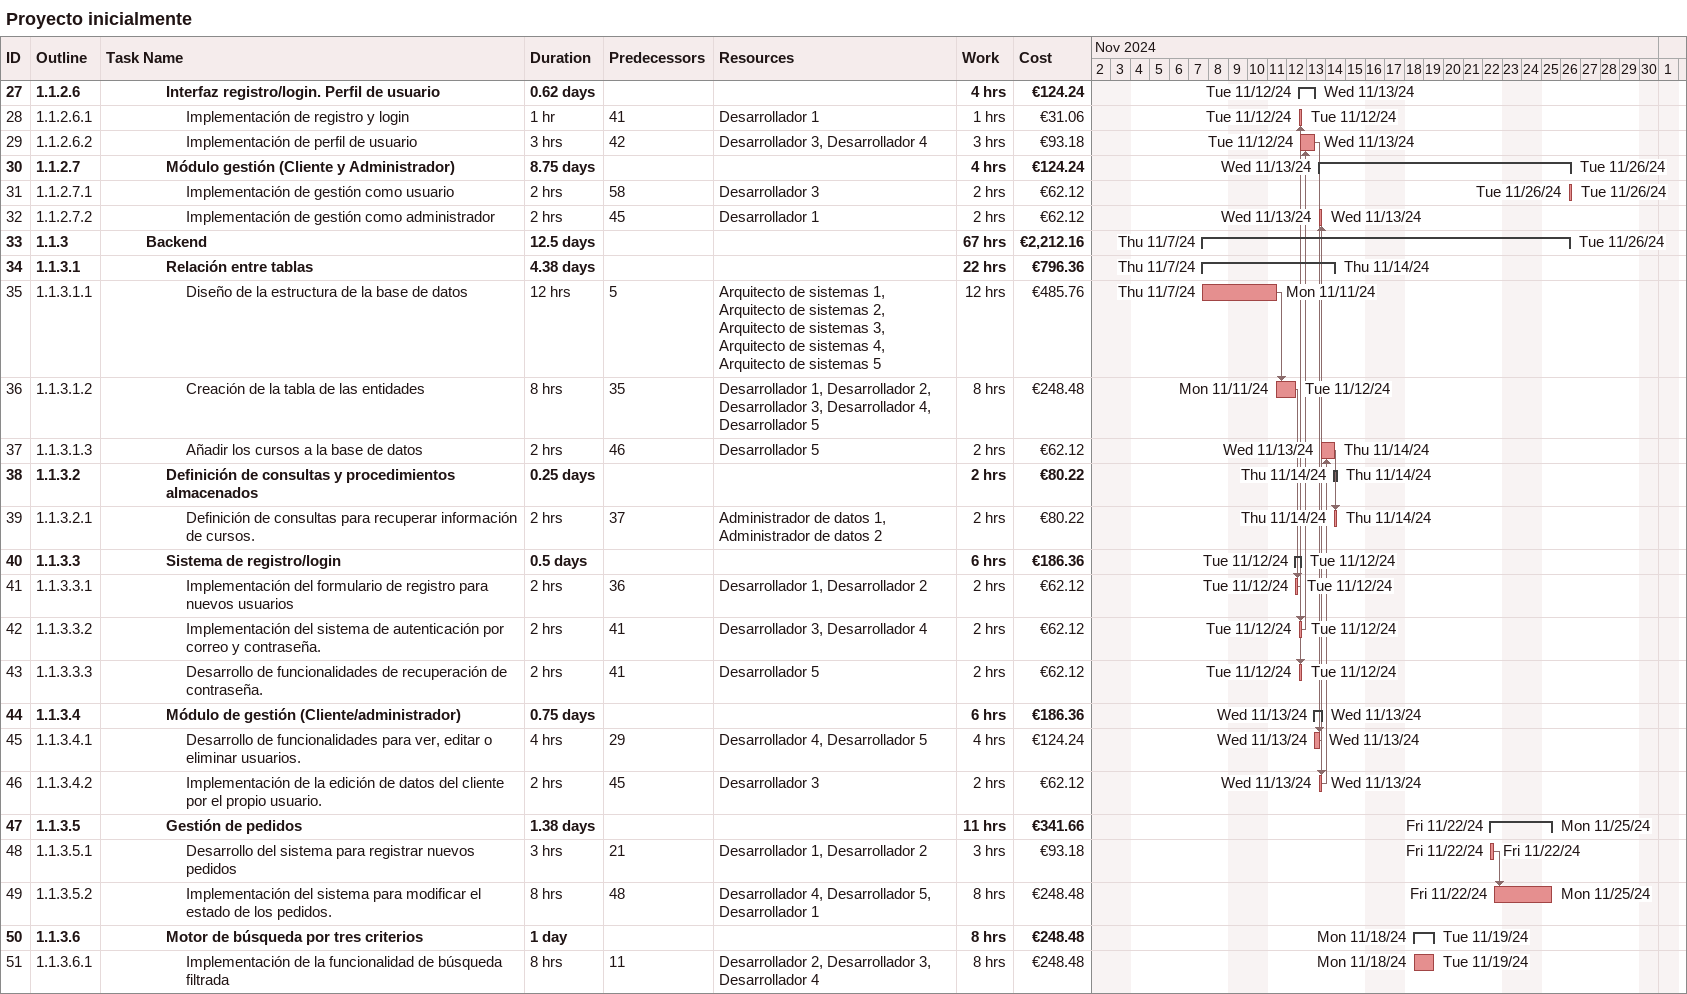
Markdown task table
Proyecto inicialmente

| ID | WBS | Task | Duration | Start | Finish | Predecessors | Resources | Work (h) | Cost (€) |
|---|---|---|---|---|---|---|---|---|---|
| 27 | 1.1.2.6 | **Interfaz registro/login. Perfil de usuario** | 0.62d | 2024-11-12 | 2024-11-13 |  |  | 4 | 124.24 |
| 28 | 1.1.2.6.1 | Implementación de registro y login | 1h | 2024-11-12 | 2024-11-12 | 41 | Desarrollador 1 | 1 | 31.06 |
| 29 | 1.1.2.6.2 | Implementación de perfil de usuario | 3h | 2024-11-12 | 2024-11-13 | 42 | Desarrollador 3, Desarrollador 4 | 3 | 93.18 |
| 30 | 1.1.2.7 | **Módulo gestión (Cliente y Administrador)** | 8.75d | 2024-11-13 | 2024-11-26 |  |  | 4 | 124.24 |
| 31 | 1.1.2.7.1 | Implementación de gestión como usuario | 2h | 2024-11-26 | 2024-11-26 | 58 | Desarrollador 3 | 2 | 62.12 |
| 32 | 1.1.2.7.2 | Implementación de gestión como administrador | 2h | 2024-11-13 | 2024-11-13 | 45 | Desarrollador 1 | 2 | 62.12 |
| 33 | 1.1.3 | **Backend** | 12.5d | 2024-11-07 | 2024-11-26 |  |  | 67 | 2212.16 |
| 34 | 1.1.3.1 | **Relación entre tablas** | 4.38d | 2024-11-07 | 2024-11-14 |  |  | 22 | 796.36 |
| 35 | 1.1.3.1.1 | Diseño de la estructura de la base de datos | 12h | 2024-11-07 | 2024-11-11 | 5 | Arquitecto de sistemas 1, Arquitecto de sistemas 2, Arquitecto de sistemas 3, Arquitecto de sistemas 4, Arquitecto de sistemas 5 | 12 | 485.76 |
| 36 | 1.1.3.1.2 | Creación de la tabla de las entidades | 8h | 2024-11-11 | 2024-11-12 | 35 | Desarrollador 1, Desarrollador 2, Desarrollador 3, Desarrollador 4, Desarrollador 5 | 8 | 248.48 |
| 37 | 1.1.3.1.3 | Añadir los cursos a la base de datos | 2h | 2024-11-13 | 2024-11-14 | 46 | Desarrollador 5 | 2 | 62.12 |
| 38 | 1.1.3.2 | **Definición de consultas y procedimientos almacenados** | 0.25d | 2024-11-14 | 2024-11-14 |  |  | 2 | 80.22 |
| 39 | 1.1.3.2.1 | Definición de consultas para recuperar información de cursos. | 2h | 2024-11-14 | 2024-11-14 | 37 | Administrador de datos 1, Administrador de datos 2 | 2 | 80.22 |
| 40 | 1.1.3.3 | **Sistema de registro/login** | 0.5d | 2024-11-12 | 2024-11-12 |  |  | 6 | 186.36 |
| 41 | 1.1.3.3.1 | Implementación del formulario de registro para nuevos usuarios | 2h | 2024-11-12 | 2024-11-12 | 36 | Desarrollador 1, Desarrollador 2 | 2 | 62.12 |
| 42 | 1.1.3.3.2 | Implementación del sistema de autenticación por correo y contraseña. | 2h | 2024-11-12 | 2024-11-12 | 41 | Desarrollador 3, Desarrollador 4 | 2 | 62.12 |
| 43 | 1.1.3.3.3 | Desarrollo de funcionalidades de recuperación de contraseña. | 2h | 2024-11-12 | 2024-11-12 | 41 | Desarrollador 5 | 2 | 62.12 |
| 44 | 1.1.3.4 | **Módulo de gestión (Cliente/administrador)** | 0.75d | 2024-11-13 | 2024-11-13 |  |  | 6 | 186.36 |
| 45 | 1.1.3.4.1 | Desarrollo de funcionalidades para ver, editar o eliminar usuarios. | 4h | 2024-11-13 | 2024-11-13 | 29 | Desarrollador 4, Desarrollador 5 | 4 | 124.24 |
| 46 | 1.1.3.4.2 | Implementación de la edición de datos del cliente por el propio usuario. | 2h | 2024-11-13 | 2024-11-13 | 45 | Desarrollador 3 | 2 | 62.12 |
| 47 | 1.1.3.5 | **Gestión de pedidos** | 1.38d | 2024-11-22 | 2024-11-25 |  |  | 11 | 341.66 |
| 48 | 1.1.3.5.1 | Desarrollo del sistema para registrar nuevos pedidos | 3h | 2024-11-22 | 2024-11-22 | 21 | Desarrollador 1, Desarrollador 2 | 3 | 93.18 |
| 49 | 1.1.3.5.2 | Implementación del sistema para modificar el estado de los pedidos. | 8h | 2024-11-22 | 2024-11-25 | 48 | Desarrollador 4, Desarrollador 5, Desarrollador 1 | 8 | 248.48 |
| 50 | 1.1.3.6 | **Motor de búsqueda por tres criterios** | 1d | 2024-11-18 | 2024-11-19 |  |  | 8 | 248.48 |
| 51 | 1.1.3.6.1 | Implementación de la funcionalidad de búsqueda filtrada | 8h | 2024-11-18 | 2024-11-19 | 11 | Desarrollador 2, Desarrollador 3, Desarrollador 4 | 8 | 248.48 |
